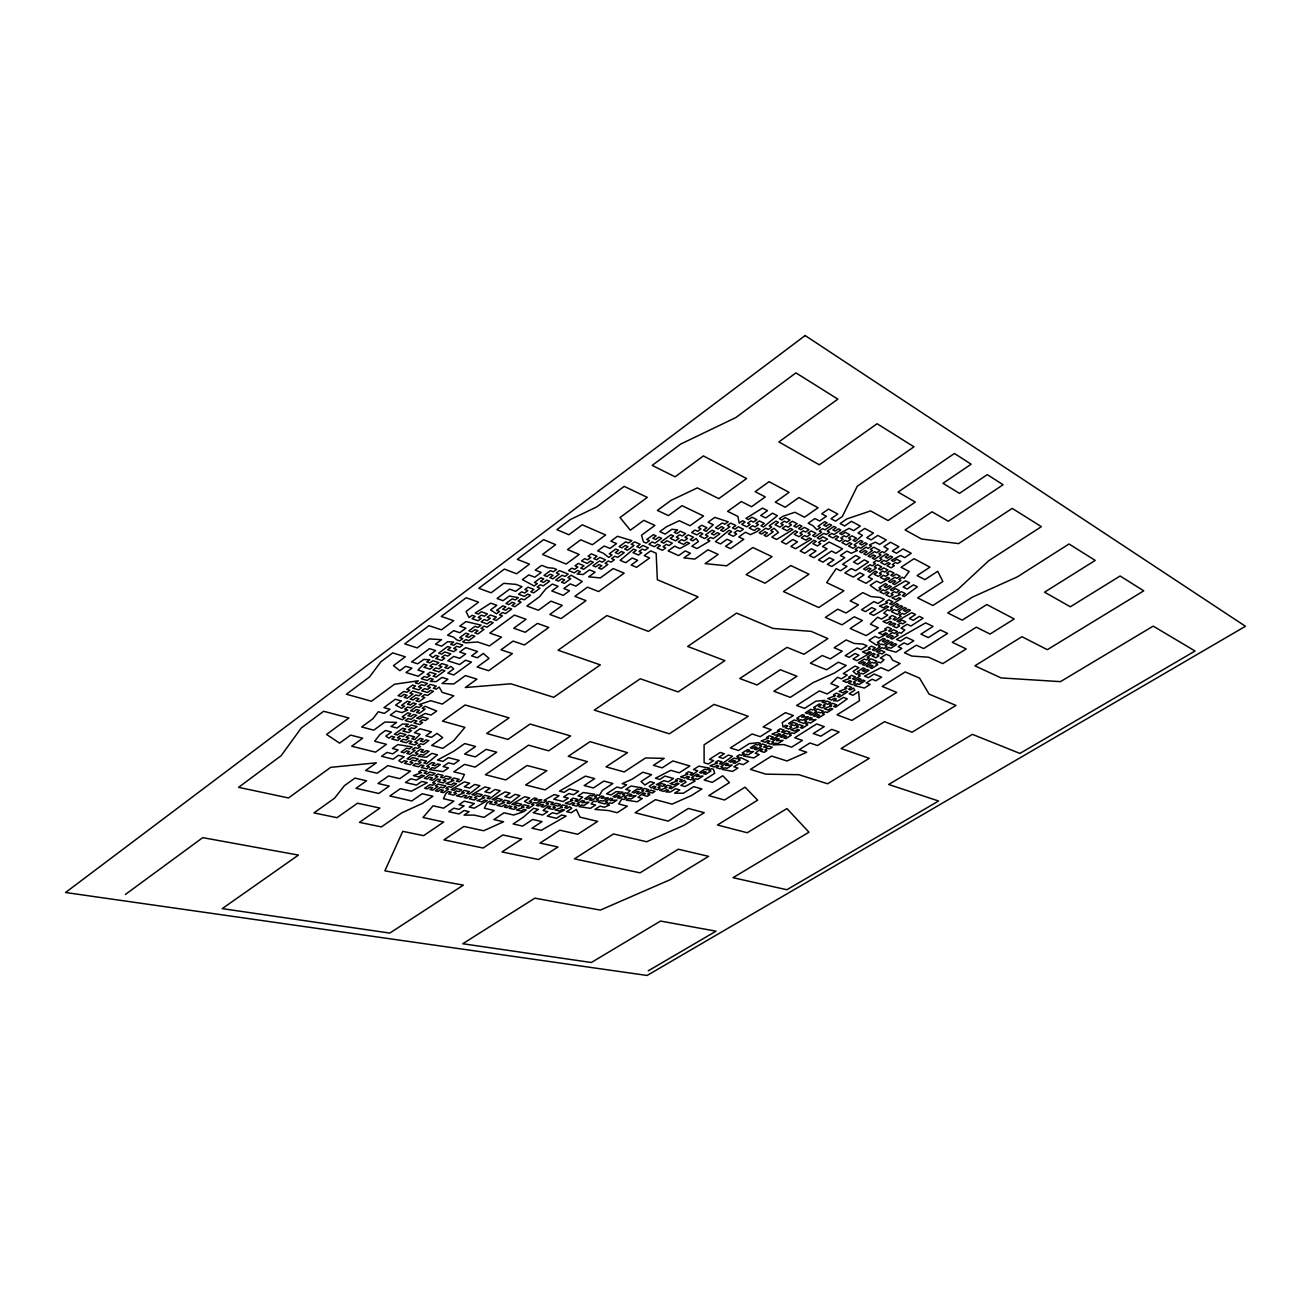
<?xml version="1.0" encoding="UTF-8"?>
<svg xmlns="http://www.w3.org/2000/svg" width="1311" height="1311" viewBox="0 0 1311 1311"><rect width="100%" height="100%" fill="white"/><g stroke="black" fill="none" stroke-linecap="round" stroke-linejoin="round"><path stroke-width="1.5" d="M125.381 894.479L202.73 837.647L298.433 855.083L222.231 908.621L389.793 933.088L463.34 885.138L384.877 870.832L402.756 831.338L423.6 835.664L443.708 822.03L422.978 817.49L433.089 805.79L443.544 808.166L453.852 801.119L443.429 798.694L445.986 793.302L448.608 791.5L451.23 792.123L448.624 793.909L453.852 795.154L456.457 793.368L453.852 792.745L456.457 790.959L459.063 791.582L461.685 789.779L456.457 788.534L453.852 790.32L451.213 789.697L464.356 781.88L469.567 783.159L464.307 786.78L469.502 788.042L474.746 784.437L479.908 785.699L469.404 794.056L466.831 793.434L469.436 791.647L464.274 790.402L461.669 792.205L464.258 792.811L456.457 795.761L461.636 796.99L464.225 795.22L466.798 795.826L464.209 797.596L466.782 798.202L469.371 796.433L471.927 797.039L469.338 798.809L474.435 800.021L477.024 798.252L474.484 797.645L477.073 795.892L479.613 796.498L482.219 794.728L477.138 793.499L474.533 795.269L471.976 794.663L485.021 786.961L490.101 788.206L484.857 791.762L489.921 792.991L495.148 789.451L500.163 790.697L489.708 798.907L487.2 798.301L489.79 796.547L484.759 795.335L482.153 797.104L484.677 797.711L476.975 800.611L482.022 801.808L484.611 800.054L487.118 800.66L474.254 808.199L469.207 807.035L474.353 803.545L464.176 801.152L458.997 804.675L464.127 805.855L458.981 809.346L453.852 808.182L448.739 811.673L458.965 813.967L464.078 810.509L469.141 811.656L464.028 815.114L474.123 815.098L484.054 817.359L494.263 810.509L484.349 808.215L487.036 802.987L489.609 801.25L492.117 801.84L489.527 803.577L494.509 804.757L497.082 803.02L494.591 802.43L497.18 800.693L499.655 801.283L502.244 799.546L497.279 798.35L494.689 800.103L492.199 799.513L505.145 791.91L510.094 793.139L504.899 796.629L509.832 797.842L515.026 794.351L519.91 795.548L509.487 803.643L507.046 803.053L509.635 801.332L504.719 800.152L502.129 801.873L504.588 802.463L496.967 805.347L501.9 806.511L504.473 804.79L506.915 805.364L504.358 807.084L506.8 807.658L509.356 805.954L511.798 806.527L509.225 808.231L514.076 809.379L516.632 807.674L514.223 807.101L516.796 805.38L519.205 805.97L521.778 804.249L516.944 803.086L514.371 804.807L511.929 804.233L524.777 796.744L529.611 797.94L524.433 801.382L529.152 803.692L531.742 801.988L529.333 801.398L534.511 797.957L536.904 798.546L534.314 800.267L541.656 799.726L536.51 803.151L534.118 802.561L531.545 804.282L533.938 804.856L528.808 808.264L526.416 807.691L528.972 805.986L524.187 804.839L521.614 806.544L524.023 807.117L516.485 809.952L521.303 811.083L523.859 809.395L526.235 809.952L523.679 811.656L513.715 815.049L504.047 812.787L493.886 819.588L503.588 821.784L483.644 830.748L463.914 826.438L443.921 839.892L483.103 848.02L502.883 834.96L521.68 839.056L501.998 851.937L538.493 859.524L557.962 846.988L540.034 843.071L559.863 830.191L577.676 834.288L597.669 821.407L579.97 817.13L576.332 809.428L571.235 812.754L566.68 811.656L571.793 808.313L569.646 806.626L567.073 808.313L564.779 807.74L567.352 806.068L562.747 804.921L560.174 806.609L562.485 807.183L555.061 809.969L559.682 811.099L562.222 809.428L564.533 809.985L557.011 813.869L552.39 812.771L547.31 816.097L556.536 818.293L561.6 814.983L566.155 816.065L541.23 830.322L531.987 828.224L542.033 821.636L532.708 819.457L522.63 826.11L513.158 823.963L523.269 817.261L533.643 808.264L538.379 809.395L533.266 812.771L542.656 815L547.752 811.656L543.082 810.526L548.309 806.019L550.636 806.593L548.08 808.281L552.734 809.411L555.307 807.723L552.98 807.166L555.536 805.478L557.863 806.052L560.42 804.364L555.782 803.217L553.209 804.905L550.866 804.331L553.439 802.627L548.752 801.48L546.179 803.184L548.522 803.758L543.393 807.15L541.033 806.576L543.606 804.888L541.246 804.298L538.674 806.003L536.314 805.429L541.459 802.021L543.819 802.594L546.392 800.89L544.032 800.316L554.274 794.597L558.978 795.793L553.799 799.202L563.124 801.529L568.286 798.137L563.648 796.957L568.827 793.548L573.464 794.728L578.659 791.303L569.384 788.911L564.172 792.352L559.486 791.156L585.443 776.128L594.702 778.619L584.198 785.551L593.359 787.96L603.847 781.077L612.86 783.519L602.421 790.336L599.307 795.466L597.062 794.876L594.473 796.564L596.718 797.154L591.556 800.513L589.311 799.939L591.884 798.252L589.622 797.678L587.049 799.366L584.772 798.792L589.95 795.4L592.211 795.99L594.801 794.286L583.264 792.5L578.069 795.908L582.658 797.072L577.348 801.578L575.054 801.005L577.627 799.317L573.038 798.153L570.465 799.857L572.76 800.431L565.303 803.233L569.908 804.38L572.481 802.693L574.775 803.266L572.202 804.954L576.758 806.085L579.331 804.413L577.053 803.84L582.199 800.48L584.46 801.054L581.887 802.725L588.983 802.185L583.854 805.544L581.592 804.97L579.036 806.642L590.442 808.33L595.555 805.003L591.081 803.872L593.801 801.087L596.046 801.66L598.619 799.989L596.39 799.415L601.552 796.039L603.781 796.629L601.208 798.301L608.238 797.776L603.076 801.119L600.864 800.546L598.291 802.217L604.945 803.922L607.517 802.25L605.305 801.693L610.451 798.35L612.663 798.923L610.09 800.595L617.055 800.071L611.926 803.381L609.73 802.824L607.157 804.479L609.369 805.036L604.42 807.248L599.996 806.134L594.899 809.444L608.468 810.542L617.153 812.722L627.346 806.183L618.677 803.954L621.824 798.973L624.003 799.53L626.576 797.875L624.397 797.301L629.559 793.958L631.738 794.548L629.149 796.203L636.064 795.695L630.919 799.005L628.756 798.448L626.183 800.103L637.162 801.808L642.292 798.514L638.015 797.383L643.39 792.942L645.536 793.516L642.947 795.171L647.224 796.318L649.814 794.663L647.683 794.089L650.256 792.434L652.386 793.008L654.976 791.336L650.715 790.172L648.126 791.844L645.979 791.27L648.584 789.599L644.275 788.419L641.685 790.107L643.832 790.68L638.654 794.024L636.49 793.45L639.08 791.778L636.917 791.188L634.327 792.876L632.148 792.286L637.343 788.927L639.522 789.517L642.111 787.845L631.017 786.01L625.806 789.402L630.181 790.566L627.379 793.384L625.2 792.794L622.61 794.482L624.79 795.056L619.628 798.399L617.432 797.825L620.021 796.154L617.825 795.58L615.236 797.252L613.04 796.678L618.202 793.319L620.414 793.892L623.004 792.221L616.186 791.598L611.008 794.974L606.551 793.81L616.957 787.026L621.398 788.222L626.609 784.83L622.184 783.617L632.263 779.111L642.832 772.228L651.567 774.703L641.046 781.536L644.946 785.01L650.174 781.635L654.484 782.831L649.256 786.207L651.174 787.927L653.779 786.256L655.926 786.829L653.32 788.517L657.581 789.681L660.17 788.009L658.056 787.419L660.646 785.748L662.776 786.338L665.382 784.666L661.137 783.486L658.532 785.158L656.385 784.568L663.989 780.651L668.249 781.848L673.477 778.488L664.988 776.063L659.728 779.455L655.434 778.242L670.773 770.344L679.262 772.802L689.865 766.001L672.838 760.937L662.17 767.853L653.452 765.313L664.169 758.348L645.569 757.955L624.2 771.95L606.026 766.853L627.527 752.661L590.048 741.649L568.269 756.3L587.377 761.642L545.015 789.861L525.645 784.961L546.802 770.721L527.071 765.477L505.767 779.914L485.398 774.735L528.546 745.189L548.67 750.81L570.596 735.946L530.103 724.049L507.898 739.404L486.692 733.472L509.029 717.871L465.126 704.974L442.512 721.116L464.897 727.376L453.803 740.617L442.839 748.335L431.712 745.402L442.708 737.618L437.055 733.39L431.532 737.323L425.862 735.799L431.401 731.849L419.979 728.752L414.423 732.734L420.159 734.275L414.686 739.584L411.818 738.83L414.587 736.848L408.819 735.324L406.066 737.306L408.95 738.06L406.197 740.043L403.313 739.289L400.56 741.256L406.328 742.763L409.065 740.797L411.933 741.551L409.196 743.517L414.899 744.992L417.652 743.042L414.8 742.305L420.307 738.372L423.142 739.125L420.389 741.092L423.224 741.829L425.977 739.879L428.812 740.633L423.322 744.533L420.487 743.796L417.75 745.746L420.569 746.483L417.848 748.417L415.013 747.68L412.277 749.63L415.112 750.351L409.671 754.218L406.836 753.497L409.556 751.564L406.705 750.842L403.985 752.776L401.133 752.055L406.574 748.155L409.442 748.892L412.162 746.942L397.889 744.582L392.415 748.499L398.183 749.974L392.743 753.874L386.958 752.416L381.534 756.3L393.071 759.167L398.495 755.316L404.198 756.758L398.79 760.593L401.69 762.609L404.394 760.708L407.213 761.412L404.525 763.313L410.146 764.706L412.834 762.805L410.032 762.117L412.719 760.2L415.538 760.904L418.225 759.003L412.621 757.578L409.917 759.495L407.082 758.79L412.506 754.939L415.325 755.66L418.045 753.743L415.226 753.022L420.667 749.155L423.486 749.876L420.749 751.809L423.568 752.53L426.288 750.613L429.074 751.334L423.65 755.169L420.847 754.464L418.127 756.381L426.468 757.201L431.893 753.366L437.432 754.808L426.649 763.707L423.895 763.002L426.583 761.117L421.028 759.708L418.324 761.609L421.11 762.314L418.422 764.198L415.636 763.51L412.949 765.411L418.52 766.788L421.192 764.903L423.961 765.591L421.29 767.476L426.796 768.852L429.484 766.968L426.73 766.279L432.106 762.51L434.842 763.199L432.155 765.083L434.908 765.771L437.595 763.903L440.316 764.592L434.957 768.344L432.22 767.656L429.549 769.524L443.118 771.638L448.46 767.918L443.052 766.558L448.428 762.805L453.819 764.182L459.211 760.429L448.395 757.643L442.987 761.412L437.513 760.019L453.803 751.219L464.75 743.566L475.532 746.483L464.635 754.071L475.319 756.889L486.201 749.351L496.705 752.186L475.106 767.082L464.536 764.362L453.835 771.802L464.438 774.457L461.751 780.012L459.112 781.831L456.474 781.176L459.129 779.357L453.835 778.046L451.181 779.881L453.835 780.537L445.904 783.536L451.197 784.814L453.835 782.995L456.474 783.634L451.213 787.272L448.575 786.633L445.953 788.435L448.591 789.075L443.364 792.68L440.709 792.041L443.331 790.238L440.676 789.615L438.054 791.418L435.399 790.795L440.643 787.174L443.298 787.813L445.92 785.994L437.94 784.06L435.301 785.895L437.972 786.534L432.728 790.156L430.057 789.533L432.679 787.714L429.992 787.075L427.37 788.894L424.666 788.255L429.926 784.601L432.614 785.256L435.252 783.421L432.564 782.782L437.858 779.095L440.529 779.75L437.89 781.585L443.249 782.88L445.887 781.061L443.216 780.406L445.855 778.57L448.526 779.226L451.181 777.39L445.838 776.079L443.184 777.915L440.496 777.259L443.151 775.424L437.759 774.08L435.105 775.932L437.808 776.604L432.515 780.291L429.795 779.635L432.45 777.784L429.729 777.128L427.091 778.98L424.371 778.308L429.68 774.604L432.401 775.276L435.055 773.424L429.615 772.081L426.944 773.932L424.207 773.261L426.878 771.392L421.372 770.049L418.701 771.917L421.454 772.589L413.375 775.653L418.881 776.981L421.552 775.129L424.289 775.801L416.292 780.094L410.785 778.783L405.492 782.487L416.488 785.092L421.765 781.422L427.189 782.716L411.343 791.221L400.363 788.665L389.908 795.99L411.785 800.955L422.175 793.745L432.876 796.236L422.503 803.381L401.723 812.853L381.403 826.913L359.493 822.358L379.911 808.084L357.542 803.201L337.009 817.687L313.935 812.902L334.567 798.186L344.416 785.666L354.97 778.111L366.556 780.799L356.018 788.304L378.764 793.466L389.236 786.092L377.978 783.47L388.564 775.965L399.806 778.652L410.441 771.163L387.859 765.64L377.158 773.244L365.622 770.491L376.339 762.822L330.683 767.345L288.502 797.957L238.586 787.337L281.16 755.677L301.251 728.015L323.653 711.267L348.841 717.969L326.554 734.439L339.582 743.157L350.578 735.094L362.688 738.208L351.725 746.205L375.503 752.17L386.417 744.304L374.635 741.272L379.944 734.521L385.483 730.506L391.399 732.062L385.86 736.061L388.892 738.208L391.661 736.225L394.578 736.995L391.825 738.978L397.659 740.502L400.412 738.519L397.495 737.765L400.265 735.766L403.165 736.536L405.935 734.553L400.117 733.013L397.348 734.996L394.414 734.226L402.739 728.228L405.673 729.014L402.887 731.014L408.704 732.57L411.474 730.571L408.573 729.785L411.359 727.785L414.26 728.572L417.045 726.573L411.244 724.999L408.458 726.999L405.525 726.212L408.327 724.196L402.526 724.016L396.954 728.047L391.055 726.458L396.643 722.41L384.91 722.033L373.766 730.161L361.672 726.966L372.865 718.789L378.273 711.758L384.336 713.43L389.99 709.284L383.943 707.612L395.332 699.255L401.363 700.959L395.66 705.138L401.74 708.284L404.575 706.203L401.592 705.367L407.295 701.205L410.277 702.057L407.426 704.138L410.392 704.974L413.244 702.909L416.21 703.761L410.523 707.891L407.557 707.055L404.722 709.12L407.688 709.956L401.953 712.61L395.988 710.955L390.35 715.085L402.313 719.772L405.132 717.74L402.182 716.92L407.819 712.823L410.769 713.659L407.934 715.691L410.884 716.511L413.702 714.479L416.636 715.282L410.998 719.346L408.065 718.543L405.263 720.575L411.13 722.181L413.932 720.165L416.832 720.968L414.03 722.984L419.831 724.573L422.634 722.558L419.733 721.755L422.552 719.739L425.436 720.542L428.238 718.526L422.453 716.92L419.651 718.936L416.734 718.133L425.239 713.463L431.024 715.085L436.678 711.021L425.026 706.268L422.191 708.333L425.108 709.153L419.454 713.25L416.521 712.43L419.356 710.382L416.423 709.546L413.588 711.611L410.638 710.775L416.308 706.662L419.258 707.498L422.093 705.433L419.159 704.597L430.696 700.697L442.315 704.073L453.77 695.83L442.184 692.388L439.185 687.062L436.301 689.16L433.351 688.275L436.252 686.177L430.319 684.391L427.419 686.505L430.401 687.39L427.501 689.504L424.535 688.619L421.65 690.733L427.583 692.487L430.467 690.389L433.417 691.258L427.648 695.436L424.698 694.568L421.831 696.665L424.78 697.518L419.061 701.68L416.095 700.828L418.963 698.747L415.997 697.894L413.129 699.976L410.146 699.124L415.882 694.928L418.864 695.797L421.732 693.699L412.785 691.077L409.901 693.191L412.899 694.06L407.164 698.255L404.149 697.403L407.033 695.289L404.017 694.42L401.15 696.534L398.118 695.666L403.87 691.438L406.885 692.323L409.769 690.209L406.754 689.324L412.539 685.079L415.554 685.964L412.67 688.095L418.668 689.848L421.552 687.734L418.553 686.849L421.454 684.735L424.453 685.62L427.353 683.506L421.355 681.704L418.455 683.834L415.44 682.949L418.356 680.802L394.496 684.227L371.472 701.238L346.415 694.224L369.555 676.918L380.846 661.809L392.726 652.894L405.296 656.811L393.447 665.644L399.839 670.675L405.722 666.299L411.883 668.184L406 672.527L418.193 676.23L424.059 671.92L417.996 670.052L423.846 664.136L426.878 665.087L423.928 667.266L429.975 669.134L432.925 666.971L429.91 666.037L432.859 663.858L435.875 664.792L438.841 662.629L432.794 660.728L429.844 662.907L426.796 661.957L429.762 659.761L423.699 659.433L417.783 663.808L411.638 661.908L429.516 648.634L435.629 650.6L429.664 655.025L432.745 657.565L435.711 655.369L438.743 656.336L435.776 658.532L441.807 660.449L444.773 658.253L441.758 657.303L444.74 655.107L447.756 656.074L450.738 653.878L444.724 651.928L441.725 654.14L438.693 653.173L447.69 646.536L450.705 647.519L447.706 649.732L453.721 651.682L456.72 649.469L453.721 648.503L456.72 646.29L459.719 647.273L462.734 645.061L456.736 643.078L453.721 645.291L450.705 644.307L453.721 642.079L447.657 641.702L441.627 646.159L435.514 644.176L441.561 639.686L429.287 638.899L417.242 647.896L404.706 643.898L428.992 625.675L441.446 629.837L453.704 620.693L441.283 616.432L466.192 597.734L478.531 602.175L466.06 611.483L469.059 617.612L472.14 615.318L475.188 616.383L472.091 618.661L478.138 620.775L481.219 618.497L478.204 617.432L481.301 615.154L484.316 616.203L487.413 613.925L481.383 611.778L478.286 614.089L475.237 613.007L490.773 603.142L496.803 605.321L490.56 609.943L496.492 613.761L499.589 611.467L496.607 610.402L502.85 605.797L505.817 606.878L502.703 609.173L505.669 610.254L508.783 607.96L511.732 609.025L505.522 613.597L502.555 612.532L499.458 614.826L502.424 615.875L496.246 620.414L493.28 619.366L496.361 617.104L490.412 614.99L487.315 617.268L490.298 618.317L487.217 620.595L484.218 619.546L481.153 621.824L487.118 623.905L490.199 621.643L493.165 622.676L487.02 627.199L484.054 626.166L480.99 628.411L483.972 629.444L477.876 633.934L474.893 632.918L477.941 630.673L474.943 629.641L471.894 631.886L468.896 630.87L475.008 626.363L478.007 627.395L481.071 625.134L465.962 621.578L459.817 626.134L465.897 628.198L459.784 632.721L453.704 630.673L447.625 635.179L453.704 637.212L456.736 639.85L459.751 640.85L462.783 638.621L459.768 637.605L465.847 633.115L468.846 634.147L465.815 636.376L468.814 637.392L471.845 635.147L474.828 636.163L468.764 640.62L465.782 639.621L462.75 641.849L465.749 642.832L477.696 641.997L489.429 645.93L501.523 637.113L489.839 633.098L514.42 615.105L526.022 619.284L513.732 628.231L525.203 632.279L537.461 623.397L548.735 627.461L524.416 644.963L513.06 641.079L500.999 649.797L512.388 653.615L488.659 670.708L477.188 667.037L489.036 658.45L483.349 653.435L477.368 657.778L471.534 655.877L477.499 651.518L465.7 647.634L459.702 652.026L465.634 653.96L459.669 658.319L453.721 656.418L447.788 660.777L459.637 664.546L465.569 660.22L471.436 662.104L453.737 674.968L447.854 673.133L453.737 668.856L450.771 666.381L447.821 668.528L444.855 667.61L447.805 665.447L441.84 663.563L438.89 665.742L441.873 666.676L438.923 668.839L435.924 667.905L432.991 670.068L438.972 671.92L441.905 669.757L444.888 670.691L436.088 677.115L433.105 676.197L436.039 674.067L430.041 672.215L427.124 674.378L430.123 675.296L427.189 677.443L424.19 676.525L421.273 678.672L427.271 680.475L430.188 678.344L433.171 679.245L430.254 681.376L436.17 681.654L442.004 677.41L447.903 679.213L442.069 683.457L453.753 683.998L465.421 675.558L476.925 679.147L465.307 687.521L510.815 683.785L553.684 697.305L600.323 664.89L558.093 650.223L606.911 615.564L648.437 631.427L698.107 596.898L657.352 579.741L656.155 553.242L650.764 550.882L644.193 555.618L649.617 557.962L636.589 567.319L631.165 565.008L637.67 560.321L632.197 557.978L625.675 562.698L620.169 560.354L633.524 549.063L636.277 550.276L632.984 552.652L638.473 555.028L641.751 552.652L639.014 551.472L642.308 549.08L645.045 550.276L648.339 547.9L642.865 545.491L639.571 547.883L636.818 546.687L640.129 544.278L634.59 541.853L631.279 544.262L634.049 545.474L627.461 550.259L624.691 549.063L627.985 546.654L625.2 545.442L621.889 547.851L619.087 546.638L625.708 541.82L628.493 543.033L631.82 540.624L617.497 536.281L610.86 541.148L616.531 543.606L609.926 548.44L604.24 545.999L597.669 550.833L603.355 553.242L608.763 557.421L612.04 555.028L609.222 553.832L615.793 549.047L618.595 550.243L615.318 552.652L618.12 553.832L621.398 551.456L624.183 552.652L617.628 557.404L614.843 556.225L611.565 558.601L614.367 559.781L611.106 562.14L608.304 560.977L605.059 563.337L607.862 564.5L601.372 569.22L598.57 568.056L601.815 565.696L598.996 564.533L595.751 566.893L592.933 565.729L599.422 560.993L602.241 562.173L605.502 559.797L599.864 557.421L596.603 559.813L593.752 558.633L597.013 556.241L591.31 553.832L588.033 556.241L590.9 557.437L587.639 559.83L584.772 558.633L581.51 561.026L587.246 563.386L590.491 561.01L593.342 562.19L583.608 569.302L580.757 568.138L584.001 565.762L578.266 563.419L575.021 565.795L577.889 566.975L574.66 569.335L571.776 568.171L568.548 570.547L574.3 572.858L577.528 570.498L580.38 571.662L577.168 574.005L583.034 574.562L589.491 569.859L595.128 572.153L588.688 576.84L600.307 577.905L613.187 568.581L624.183 573.153L598.603 591.556L587.525 587.164L574.841 596.341L585.984 600.651L561.042 618.595L549.817 614.449L562.288 605.436L550.931 601.143L538.428 610.254L526.858 605.993L539.411 596.8L545.999 588.737L552.357 584.067L558.125 586.312L551.784 590.95L563.222 595.358L569.548 590.753L563.861 588.541L570.236 583.903L575.906 586.132L582.281 581.494L571.088 575.218L567.876 577.561L570.744 578.708L564.353 583.379L561.469 582.248L564.664 579.904L561.796 578.774L558.584 581.117L555.7 579.986L562.108 575.283L564.992 576.43L568.204 574.071L559.518 570.596L556.306 572.973L559.207 574.12L552.8 578.839L549.883 577.692L553.078 575.332L550.161 574.185L546.949 576.545L544.016 575.398L550.44 570.646L553.373 571.809L556.601 569.433L553.668 568.253L547.637 567.679L541.722 565.32L535.249 570.121L541.197 572.465L534.773 577.217L528.808 574.906L522.401 579.659L534.167 585.968L537.363 583.624L534.413 582.477L540.804 577.758L543.737 578.905L540.542 581.265L543.475 582.412L546.671 580.052L549.588 581.199L543.213 585.886L540.296 584.755L537.117 587.099L540.034 588.213L533.708 592.883L530.775 591.769L533.938 589.442L528.038 587.181L524.875 589.524L527.825 590.655L524.662 592.982L521.696 591.867L518.533 594.211L524.449 596.423L527.612 594.096L530.545 595.194L524.253 599.832L521.303 598.734L518.173 601.044L521.106 602.142L514.846 606.731L511.896 605.649L515.026 603.355L512.077 602.273L508.947 604.568L505.964 603.486L512.24 598.848L515.207 599.946L518.353 597.636L509.34 596.03L503.063 600.684L497.049 598.488L509.668 589.114L515.665 591.359L522.007 586.673L516.026 584.395L503.785 583.329L491.101 592.801L478.81 588.262L504.391 569.072L516.583 573.792L529.48 564.156L517.337 559.355L543.59 539.64L555.651 544.655L542.508 554.455L566.155 564.041L579.2 554.438L567.516 549.588L580.707 539.804L592.343 544.753L605.616 534.97L582.264 524.793L568.892 534.757L556.896 529.644L570.318 519.566L596.636 506.98L624.167 486.381L647.306 497.377L620.005 517.55L630.345 530.185L643.799 520.336L654.91 525.432L641.521 535.183L643.439 541.885L646.176 543.098L649.486 540.689L646.749 539.476L653.402 534.642L656.139 535.871L652.812 538.297L655.549 539.509L658.876 537.1L661.58 538.329L654.943 543.131L652.222 541.918L648.912 544.311L654.353 546.72L657.663 544.327L660.351 545.54L657.057 547.916L662.432 550.292L665.726 547.932L663.055 546.736L666.349 544.36L669.036 545.556L672.33 543.18L666.988 540.771L663.661 543.147L660.973 541.951L670.953 534.741L673.625 535.97L670.298 538.379L675.657 540.804L678.983 538.411L676.312 537.199L679.639 534.806L682.31 536.019L685.637 533.626L680.311 531.168L676.968 533.577L674.28 532.332L677.64 529.923L671.92 529.267L665.234 534.101L659.794 531.627L666.496 526.76L679.311 520.713L690.028 525.744L703.548 516.01L682.048 505.669L668.413 515.6L657.352 510.405L671.052 500.376L697.288 487.905L718.772 498.639L746.582 478.564L703.417 455.917L675.099 476.827L652.206 465.405L680.77 444.036L735.815 417.57L795.941 372.865L837.844 399.118L778.881 441.922L819.277 464.782L877.108 423.732L913.964 446.822L857.263 486.25L842.35 516.485L835.582 521.155L830.994 518.73L837.778 514.043L828.519 509.094L821.718 513.83L826.372 516.288L819.604 520.975L814.918 518.55L808.166 523.236L812.853 525.645L816.982 529.808L820.342 527.481L818.031 526.285L824.766 521.631L827.077 522.843L823.701 525.154L826.012 526.366L829.371 524.039L831.666 525.236L824.947 529.857L822.652 528.677L819.293 530.988L821.604 532.168L814.934 536.773L812.623 535.593L815.95 533.298L811.312 530.922L807.969 533.233L810.296 534.413L806.97 536.723L804.626 535.543L801.3 537.854L805.954 540.181L809.28 537.887L811.607 539.05L795.548 548.735L790.861 546.441L797.481 541.869L792.794 539.542L786.158 544.147L781.405 541.82L795.22 530.808L797.58 532.004L794.237 534.314L798.956 536.674L802.299 534.364L799.939 533.184L803.282 530.873L805.626 532.053L808.985 529.742L804.298 527.35L800.939 529.677L798.579 528.48L801.939 526.137L799.563 524.941L796.203 527.268L793.827 526.072L797.186 523.728L792.418 521.286L789.042 523.646L791.434 524.859L788.075 527.202L785.666 525.99L782.306 528.349L787.108 530.742L790.467 528.415L792.844 529.611L776.636 539.476L771.818 537.117L778.488 532.446L774.113 528.267L770.753 530.627L773.195 531.824L766.509 536.494L764.067 535.298L767.41 532.971L764.968 531.758L761.625 534.101L759.167 532.905L765.87 528.202L768.328 529.415L771.687 527.055L769.229 525.842L775.981 521.106L778.423 522.335L775.047 524.695L779.898 527.137L783.257 524.777L780.848 523.564L784.224 521.204L786.633 522.417L790.009 520.057L785.174 517.599L781.798 519.975L779.357 518.73L782.749 516.354L794.892 512.257L804.462 517.222L818.08 507.734L798.907 497.557L785.174 507.226L775.309 502.129L789.107 492.346L769.065 481.694L755.136 491.674L765.296 496.935L751.547 506.718L741.321 501.556L727.621 511.356L737.913 516.419L739.207 523.155L742.583 520.762L745.107 521.991L741.731 524.384L746.762 526.842L750.121 524.466L747.614 523.236L750.99 520.844L753.497 522.089L756.873 519.697L751.875 517.206L748.483 519.598L745.959 518.353L762.527 508.127L767.525 510.667L760.724 515.485L765.69 517.976L772.474 513.191L777.39 515.682L763.412 526.989L760.954 525.777L764.313 523.4L759.364 520.942L755.988 523.318L758.479 524.547L755.103 526.924L752.629 525.695L749.253 528.071L754.235 530.496L757.594 528.136L760.052 529.349L756.709 531.709L750.449 534.626L745.484 532.217L738.798 536.936L743.796 539.313L730.555 548.637L725.524 546.294L732.161 541.623L727.113 539.247L720.476 543.934L715.38 541.558L729.113 530.316L731.653 531.529L728.31 533.905L733.373 536.314L736.7 533.954L734.176 532.741L737.536 530.365L740.043 531.594L743.403 529.218L738.372 526.776L735.012 529.152L732.472 527.923L735.832 525.547L730.735 523.073L727.359 525.465L729.916 526.694L723.213 531.463L720.657 530.25L724 527.858L721.443 526.629L718.084 529.021L715.495 527.792L722.23 522.991L724.803 524.236L728.179 521.827L714.823 517.386L708.071 522.237L713.282 524.728L706.187 531.348L703.581 530.119L706.94 527.71L701.696 525.236L698.337 527.645L700.959 528.89L697.616 531.283L694.977 530.054L691.634 532.463L696.895 534.904L700.238 532.512L702.843 533.741L699.517 536.117L704.712 538.542L708.038 536.166L705.449 534.954L712.135 530.185L714.724 531.414L711.381 533.79L713.954 535.003L717.297 532.627L719.87 533.839L713.2 538.575L710.628 537.379L707.301 539.739L709.874 540.935L697.01 548.572L691.815 546.212L698.435 541.492L696.174 538.493L692.864 540.869L690.241 539.673L693.568 537.281L688.291 534.855L684.965 537.248L687.603 538.46L684.276 540.837L681.638 539.624L678.311 542.017L683.605 544.409L686.915 542.049L689.537 543.246L679.967 548.555L674.673 546.163L668.086 550.899L678.656 555.585L685.211 550.915L690.422 553.258L683.867 557.912L694.896 559.06L708.022 549.768L718.166 554.422L705.105 563.615L726.622 565.811L752.809 547.523L772.064 556.667L746.106 574.628L765.034 583.198L790.795 565.565L808.985 574.218L783.454 591.54L818.769 607.517L843.874 590.802L826.667 582.625L836.172 568.646L840.531 570.793L846.988 566.434L842.645 564.287L855.673 555.487L860 557.683L853.477 562.075L857.771 564.238L864.277 559.863L868.537 562.026L855.591 570.695L851.298 568.581L844.858 572.907L853.412 577.102L859.836 572.809L864.064 574.906L857.656 579.183L866.047 583.297L872.421 579.052L868.259 576.987L875.24 571.121L877.321 572.17L874.109 574.3L878.255 576.381L881.467 574.251L879.402 573.218L882.614 571.072L884.679 572.12L887.891 569.99L883.761 567.892L880.533 570.023L878.468 568.974L881.697 566.827L877.518 564.697L874.29 566.86L876.371 567.925L869.93 572.219L867.833 571.17L871.061 569.007L868.947 567.958L865.719 570.105L863.605 569.056L870.078 564.73L872.192 565.795L875.42 563.632L873.323 562.55L876.567 560.387L878.681 561.469L881.926 559.289L879.828 558.207L886.367 553.832L888.448 554.93L885.187 557.109L887.268 558.191L890.53 556.011L892.611 557.109L886.089 561.436L884.007 560.371L880.763 562.534L884.925 564.68L888.17 562.517L890.235 563.583L887.006 565.729L891.119 567.843L894.348 565.713L892.299 564.648L895.544 562.501L897.593 563.55L900.837 561.403L896.74 559.256L893.479 561.419L891.414 560.354L900.591 555.471L904.688 557.634L911.227 553.291L903.033 548.916L896.478 553.291L892.316 551.095L898.887 546.703L890.53 542.246L883.925 546.671L888.137 548.899L884.269 552.75L882.156 551.636L878.894 553.832L880.992 554.93L874.47 559.305L872.356 558.224L875.617 556.028L873.503 554.93L870.225 557.126L868.095 556.028L874.65 551.636L876.764 552.734L880.058 550.538L873.683 547.211L870.389 549.424L872.52 550.538L865.965 554.946L863.818 553.832L867.095 551.636L864.949 550.522L861.671 552.734L859.508 551.62L866.096 547.195L868.243 548.309L871.536 546.081L869.39 544.966L875.42 542.18L879.681 544.442L886.302 539.985L877.764 535.412L871.11 539.903L866.784 537.625L873.454 533.102L864.719 528.448L858.033 533.003L862.425 535.314L855.214 541.541L853.019 540.394L856.329 538.133L851.921 535.822L848.594 538.1L850.806 539.247L847.496 541.509L845.267 540.361L841.957 542.623L846.398 544.901L849.708 542.639L851.904 543.786L848.594 546.031L852.986 548.277L856.28 546.048L854.1 544.917L860.721 540.427L862.9 541.574L859.59 543.803L861.753 544.934L865.063 542.705L867.226 543.836L860.639 548.293L858.459 547.179L855.165 549.391L857.345 550.522L851.331 553.291L846.955 551.062L840.4 555.503L844.792 557.716L831.78 566.499L827.372 564.336L833.878 559.928L829.437 557.732L822.915 562.157L818.441 559.961L831.535 551.046L835.976 553.275L842.547 548.817L829.142 542L822.521 546.523L827.044 548.801L813.918 557.749L809.379 555.52L815.934 551.03L811.378 548.768L804.807 553.275L800.185 551.013L813.902 540.214L816.196 541.377L812.886 543.655L817.474 545.95L820.768 543.672L818.49 542.525L821.8 540.247L824.078 541.41L827.405 539.132L822.849 536.805L819.522 539.1L817.228 537.936L823.898 533.348L826.176 534.527L829.519 532.217L827.241 531.053L833.943 526.432L836.221 527.628L832.878 529.923L835.14 531.102L838.499 528.808L840.744 529.988L834.058 534.577L831.797 533.397L828.454 535.691L832.993 538.018L836.32 535.74L838.565 536.904L835.254 539.165L839.728 541.476L843.055 539.214L840.81 538.051L844.137 535.789L846.365 536.936L849.708 534.675L845.251 532.332L841.908 534.626L839.663 533.446L849.151 528.317L853.608 530.66L860.311 526.088L851.396 521.319L844.661 525.94L840.138 523.564L846.89 518.91L870.586 510.913L888.071 520.549L915.307 502.08L898.068 492.084L954.441 453.475L971.14 464.209L942.986 483.3L959.472 493.362L987.33 474.631L1003.079 484.759L948.312 521.237L932.039 511.798L905.065 529.923L921.584 539.034L958.636 543.59L1012.19 508.389L1041.376 526.661L988.805 560.666L957.882 589.393L932.875 605.502L917.618 597.898L942.855 581.527L937.726 571.285L924.927 579.642L917.077 575.578L929.941 567.139L914.029 558.699L901.067 567.27L909.129 571.449L904.115 578.266L902.115 577.25L898.92 579.347L900.936 580.363L894.561 584.559L892.562 583.542L895.741 581.445L893.725 580.429L890.53 582.526L888.497 581.51L894.889 577.299L896.904 578.331L900.1 576.217L896.068 574.152L892.857 576.266L890.824 575.25L894.036 573.12L889.94 571.039L886.728 573.169L888.776 574.202L885.58 576.332L883.516 575.3L880.32 577.414L884.433 579.478L887.629 577.364L889.661 578.38L880.664 583.149L876.567 581.101L870.193 585.329L877.846 590.884L881.008 588.803L878.976 587.803L885.318 583.608L887.35 584.624L884.188 586.722L886.203 587.721L889.382 585.64L891.398 586.64L885.072 590.802L883.04 589.803L879.894 591.884L883.942 593.867L887.088 591.785L889.104 592.785L885.957 594.85L889.956 596.8L893.102 594.752L891.103 593.768L894.249 591.703L896.249 592.687L899.395 590.622L895.413 588.639L892.25 590.72L890.251 589.721L905.524 580.839L909.49 582.854L903.148 587.017L907.114 589.016L913.439 584.87L917.356 586.853L904.164 596.603L902.197 595.636L905.327 593.572L901.378 591.605L898.232 593.67L900.215 594.653L891.955 597.783L895.921 599.717L899.051 597.669L901.034 598.652L891.66 604.748L889.677 603.797L892.807 601.765L888.825 599.832L885.695 601.88L887.694 602.831L879.468 605.961L883.467 607.862L886.564 605.829L888.547 606.78L873.634 615.4L869.619 613.532L875.814 609.484L871.782 607.583L865.588 611.647L861.524 609.746L873.978 601.569L878.009 603.502L884.253 599.406L880.238 597.455L870.996 596.571L862.769 592.621L850.2 600.93L858.476 604.83L846.054 613.007L837.729 609.189L825.34 617.383L842.006 624.839L854.28 616.776L862.392 620.496L850.167 628.477L866.194 635.638L878.321 627.789L870.406 624.167L877.616 617.252L881.582 619.103L887.727 615.105L883.778 613.237L887.432 609.746L889.399 610.697L892.496 608.681L890.53 607.73L896.757 603.683L898.723 604.633L895.61 606.665L897.576 607.599L900.673 605.584L902.623 606.534L896.429 610.565L894.463 609.615L891.382 611.631L897.248 614.433L900.329 612.434L898.379 611.5L904.574 607.485L906.507 608.419L903.41 610.418L905.36 611.352L908.441 609.353L910.375 610.287L904.197 614.285L902.263 613.351L899.182 615.351L901.116 616.285L894.987 620.25L893.037 619.333L896.101 617.35L892.217 615.498L889.137 617.497L891.087 618.415L882.991 621.48L886.924 623.299L889.972 621.316L891.922 622.233L888.874 624.2L890.808 625.118L893.856 623.135L895.79 624.036L892.742 626.019L896.593 627.805L899.641 625.839L897.724 624.937L900.772 622.971L902.689 623.872L905.737 621.906L901.902 620.087L898.854 622.07L896.921 621.168L911.702 612.679L915.52 614.531L909.375 618.497L913.193 620.316L919.322 616.367L923.091 618.202L910.883 626.035L907.081 624.249L901.001 628.166L904.803 629.935L901.214 633.295L899.313 632.41L896.282 634.36L898.199 635.229L892.168 639.096L890.251 638.228L893.266 636.294L891.349 635.425L888.334 637.359L886.416 636.49L892.463 632.607L894.381 633.475L897.396 631.541L893.561 629.755L890.53 631.722L888.596 630.82L891.644 628.87L887.76 627.084L884.728 629.051L886.662 629.935L878.665 632.967L882.549 634.737L885.58 632.787L887.514 633.672L878.993 638.08L875.109 636.343L869.078 640.227L876.338 645.078L879.337 643.16L877.403 642.292L883.401 638.424L885.335 639.293L882.336 641.226L884.253 642.095L887.252 640.161L889.169 641.03L883.172 644.865L881.254 644.012L878.272 645.93L880.189 646.782L874.24 650.617L872.307 649.764L875.289 647.847L871.405 646.143L868.423 648.06L870.373 648.912L862.474 651.895L866.358 653.583L869.34 651.682L871.274 652.517L857.001 660.646L853.084 658.991L859 655.189L855.083 653.501L849.151 657.319L845.202 655.647L857.099 647.962L861.032 649.666L866.997 645.831L863.08 644.111L854.149 643.439L846.136 639.948L834.14 647.765L842.203 651.19L830.338 658.876L822.226 655.516L810.411 663.202L826.602 669.774L838.335 662.202L846.218 665.48L834.533 673.002L813.164 682.605L790.254 697.37L773.851 691.241L796.957 676.247L780.307 669.741L757.037 684.965L739.781 678.541L787.026 647.339L803.922 654.271L827.896 638.588L811.198 631.378L773.015 628.428L736.602 613.106L687.701 646.438L724.868 660.646L678.131 691.913L640.276 678.77L594.276 710.12L669.315 733.816L714.053 704.4L748.188 716.248L704.089 744.779L704.122 762.74L708.268 764.002L713.594 760.593L709.464 759.331L720.198 752.448L724.311 753.743L718.952 757.168L723.049 758.446L728.408 755.021L732.472 756.3L721.476 764.264L719.444 763.641L722.115 761.937L718.018 760.691L715.347 762.379L717.396 763.018L710.038 765.788L714.134 767.017L716.789 765.329L718.821 765.952L716.183 767.64L720.247 768.869L722.885 767.181L720.853 766.574L726.179 763.182L728.195 763.805L725.54 765.493L732.226 765.05L726.933 768.41L724.917 767.804L722.263 769.475L732.62 771.376L737.896 768.033L733.898 766.804L739.207 763.444L743.19 764.69L748.499 761.33L740.862 757.66L738.191 759.364L740.207 759.987L734.881 763.363L732.865 762.74L735.537 761.052L733.521 760.429L730.85 762.117L728.834 761.494L734.176 758.102L736.192 758.725L738.863 757.037L736.848 756.398L739.535 754.694L741.534 755.333L744.222 753.628L742.206 752.989L747.598 749.548L749.597 750.203L746.909 751.908L753.596 751.482L748.22 754.89L746.221 754.267L743.55 755.955L753.825 757.955L759.184 754.562L755.234 753.301L760.97 748.712L762.936 749.368L760.249 751.072L764.182 752.35L766.869 750.646L764.903 750.007L767.607 748.302L769.557 748.942L772.261 747.237L768.328 745.943L765.64 747.647L763.657 747.008L766.361 745.287L762.396 743.992L759.692 745.697L761.675 746.352L756.283 749.777L754.3 749.138L756.988 747.417L755.005 746.778L752.301 748.483L750.302 747.844L755.71 744.402L757.709 745.058L760.413 743.321L758.413 742.665L749.335 743.616L738.503 750.515L730.358 747.909L752.137 733.963L760.216 736.667L771.196 729.67L763.149 726.917L785.387 712.676L793.352 715.544L782.225 722.623L783.044 726.999L785.797 725.245L787.764 725.933L785.01 727.687L788.943 729.063L791.697 727.31L789.73 726.622L792.5 724.868L794.45 725.573L797.219 723.819L793.302 722.427L790.533 724.18L788.566 723.492L794.105 719.968L796.072 720.657L798.841 718.903L796.891 718.199L802.447 714.642L804.413 715.364L801.627 717.133L808.297 716.773L802.742 720.296L800.792 719.608L798.022 721.361L803.856 723.443L806.626 721.689L804.692 721.001L810.247 717.478L812.181 718.182L809.395 719.936L816.016 719.575L810.477 723.082L808.559 722.394L805.79 724.131L807.723 724.819L802.217 728.31L800.284 727.621L803.037 725.884L799.153 724.508L796.4 726.245L798.35 726.933L790.894 729.735L794.794 731.096L797.53 729.358L799.464 730.047L793.991 733.505L792.057 732.833L789.32 734.553L791.254 735.225L785.813 738.683L783.863 738.011L786.584 736.29L784.634 735.618L781.913 737.356L779.947 736.684L785.42 733.21L787.37 733.898L790.107 732.161L786.19 730.801L783.454 732.538L781.487 731.866L784.224 730.129L780.291 728.752L777.538 730.506L779.521 731.194L772.048 733.996L776.014 735.34L778.75 733.603L780.717 734.275L772.523 739.47L770.557 738.814L773.277 737.077L769.311 735.733L766.591 737.47L768.574 738.142L761.134 740.944L765.116 742.255L767.836 740.535L769.803 741.19L767.099 742.927L771.048 744.238L773.752 742.518L771.786 741.862L777.226 738.404L779.176 739.076L776.456 740.797L783.093 740.387L777.669 743.829L775.719 743.173L772.998 744.877L783.88 744.599L791.582 747.172L802.398 740.387L794.728 737.749L816.655 723.934L824.226 726.655L813.279 733.537L820.801 736.192L831.731 729.358L839.122 732.013L817.441 745.549L809.952 742.976L799.186 749.728L806.707 752.252L786.961 760.986L771.622 756.037L750.4 769.393L765.87 774.162L798.825 774.686L827.585 783.765L869.275 758.315L841.121 748.532L884.515 721.689L912.063 732.21L955.965 705.433L929.106 694.125L919.568 678.115L905.229 671.937L882.188 686.44L896.708 692.405L851.921 720.394L837.057 714.839L859.475 700.73L858.623 691.684L852.937 695.272L849.167 693.781L854.854 690.176L853.445 688.128L850.593 689.947L848.692 689.193L851.544 687.374L847.725 685.85L844.858 687.669L846.775 688.422L839.138 691.307L842.973 692.814L845.824 690.995L847.742 691.749L839.204 697.173L837.287 696.42L840.138 694.617L836.287 693.126L833.435 694.928L835.369 695.682L827.765 698.55L831.616 700.025L834.451 698.222L836.369 698.96L833.55 700.762L837.827 700.959L843.481 697.386L847.283 698.861L835.549 707.235L833.649 706.514L836.451 704.744L832.632 703.286L829.814 705.072L831.731 705.793L824.209 708.628L828.028 710.07L830.83 708.284L832.747 709.005L827.143 712.545L825.242 711.84L822.439 713.594L824.357 714.315L818.801 717.822L816.884 717.117L819.654 715.364L817.736 714.659L814.95 716.429L813.017 715.708L818.605 712.184L820.522 712.889L823.324 711.119L817.54 708.972L814.737 710.742L816.671 711.463L811.083 715.003L809.149 714.298L811.935 712.529L810.001 711.807L807.199 713.594L805.249 712.873L810.853 709.317L812.787 710.038L815.606 708.251L813.656 707.53L819.277 703.941L821.227 704.679L818.408 706.465L822.276 707.907L825.094 706.121L823.161 705.4L825.979 703.614L827.896 704.335L830.715 702.549L826.864 701.09L824.045 702.876L822.112 702.139L824.93 700.353L815.819 701.205L804.544 708.399L796.629 705.482L819.342 690.93L827.175 693.961L838.614 686.669L830.813 683.588L837.532 677.246L841.433 678.819L847.217 675.116L843.334 673.526L855.001 666.054L858.869 667.66L853.035 671.396L856.394 674.313L859.311 672.461L857.394 671.658L863.212 667.938L865.129 668.741L862.212 670.609L864.129 671.396L867.046 669.544L868.947 670.347L863.13 674.051L861.229 673.248L858.312 675.099L860.229 675.886L854.444 679.573L852.527 678.803L855.428 676.951L851.576 675.378L848.676 677.23L850.61 678.016L842.891 680.917L846.759 682.474L849.643 680.638L851.56 681.409L848.676 683.244L852.511 684.784L855.378 682.965L853.477 682.179L859.246 678.524L861.147 679.295L858.263 681.13L860.163 681.9L863.048 680.065L864.932 680.851L859.18 684.489L857.279 683.736L854.411 685.555L864.342 688.062L870.062 684.44L866.309 682.916L872.077 679.262L875.814 680.802L881.582 677.164L874.109 674.034L868.308 677.705L864.539 676.148L880.959 667.692L888.416 670.871L900.083 663.497L892.676 660.252L889.989 655.926L886.22 654.271L880.32 658.04L884.106 659.679L880.631 662.891L878.747 662.088L875.814 663.956L877.698 664.759L871.864 668.479L869.963 667.676L872.88 665.824L870.979 665.005L868.062 666.873L866.145 666.07L872.012 662.334L873.913 663.137L876.846 661.268L871.127 658.81L868.177 660.695L870.094 661.514L864.228 665.267L862.31 664.448L865.244 662.579L863.31 661.76L860.377 663.628L858.443 662.825L864.326 659.04L866.26 659.875L869.209 657.975L867.276 657.155L873.192 653.353L875.109 654.189L872.159 656.09L875.977 657.745L878.944 655.861L877.026 655.025L879.992 653.124L881.893 653.96L884.859 652.075L881.041 650.387L878.075 652.288L876.158 651.452L882.106 647.634L884.024 648.486L887.006 646.569L885.089 645.717L891.07 641.882L892.988 642.751L889.989 644.668L891.89 645.52L894.872 643.603L896.773 644.455L890.808 648.273L888.907 647.421L885.925 649.322L895.905 652.157L901.853 648.371L898.101 646.684L904.066 642.865L907.802 644.57L913.783 640.768L906.311 637.31L900.313 641.161L896.527 639.44L925.648 622.872L933.055 626.429L920.945 634.147L928.319 637.605L940.364 629.952L947.591 633.426L923.665 648.568L916.34 645.209L904.459 652.763L911.833 656.057L928.581 657.221L942.74 663.628L966.24 648.945L952.278 642.308L976.302 627.182L990.067 634.065L1014.222 618.956L986.773 604.551L962.192 620.152L947.722 612.925L972.516 597.079L1017.402 576.84L1069.006 543.983L1095.209 560.403L1044.539 592.179L1070.35 606.78L1120.102 576.004L1143.766 590.835L1047.325 649.682L1021.957 636.704L974.892 665.808L1001.047 677.918L1060.468 681.638L1153.205 626.117L1195.042 651.01L1019.925 753.432L972.401 734.357L888.678 784.486L938.578 801.005L786.879 889.743L733.013 877.682L808.969 832.206L786.928 808.559L747.27 832.764L717.461 824.996L757.627 800.169L745.058 787.174L724.524 800.005L708.759 795.597L729.44 782.585L722.722 775.751L712.266 782.372L704.171 780.029L714.659 773.359L713.528 769.328L711.48 768.705L708.841 770.393L710.89 771.015L705.613 774.359L703.565 773.769L706.203 772.081L704.154 771.474L701.516 773.162L699.451 772.54L704.728 769.18L706.793 769.786L709.431 768.099L698.796 766.165L693.503 769.557L697.665 770.786L692.11 775.309L690.028 774.703L692.667 773.015L688.488 771.802L685.85 773.49L687.947 774.096L680.589 776.866L684.768 778.062L687.39 776.391L689.471 776.981L686.849 778.668L690.995 779.865L693.617 778.193L691.553 777.587L696.813 774.227L698.878 774.834L696.239 776.505L702.991 776.046L697.747 779.373L695.682 778.783L693.06 780.455L695.125 781.045L684.981 786.567L680.835 785.404L686.046 782.061L684.227 780.34L681.622 782.011L679.524 781.422L682.146 779.75L677.951 778.554L675.329 780.225L677.426 780.832L670.101 783.585L674.313 784.765L676.918 783.093L679 783.683L671.199 788.681L669.102 788.091L671.707 786.436L667.496 785.256L664.89 786.928L667.004 787.518L659.695 790.254L663.923 791.418L666.512 789.746L668.61 790.336L666.021 791.991L670.445 792.024L675.624 788.714L679.786 789.877L674.608 793.171L683.392 793.237L693.748 786.649L701.877 788.96L691.553 795.482L672.101 804.118L655.467 799.677L635.081 812.722L668.217 821.128L688.357 808.445L704.236 812.673L684.227 825.193L646.618 841.76L613.499 833.96L574.398 858.852L640.079 872.847L678.295 849.217L708.595 856.362L670.839 879.402L600.356 910.096L534.872 898.166L462.75 943.74L591.327 962.503L660.547 921.059L716.035 931.171L648.257 970.812M805.151 335.534L65.55 892.512L647.11 975.466L1245.45 626.281L805.151 335.534"/></g></svg>
